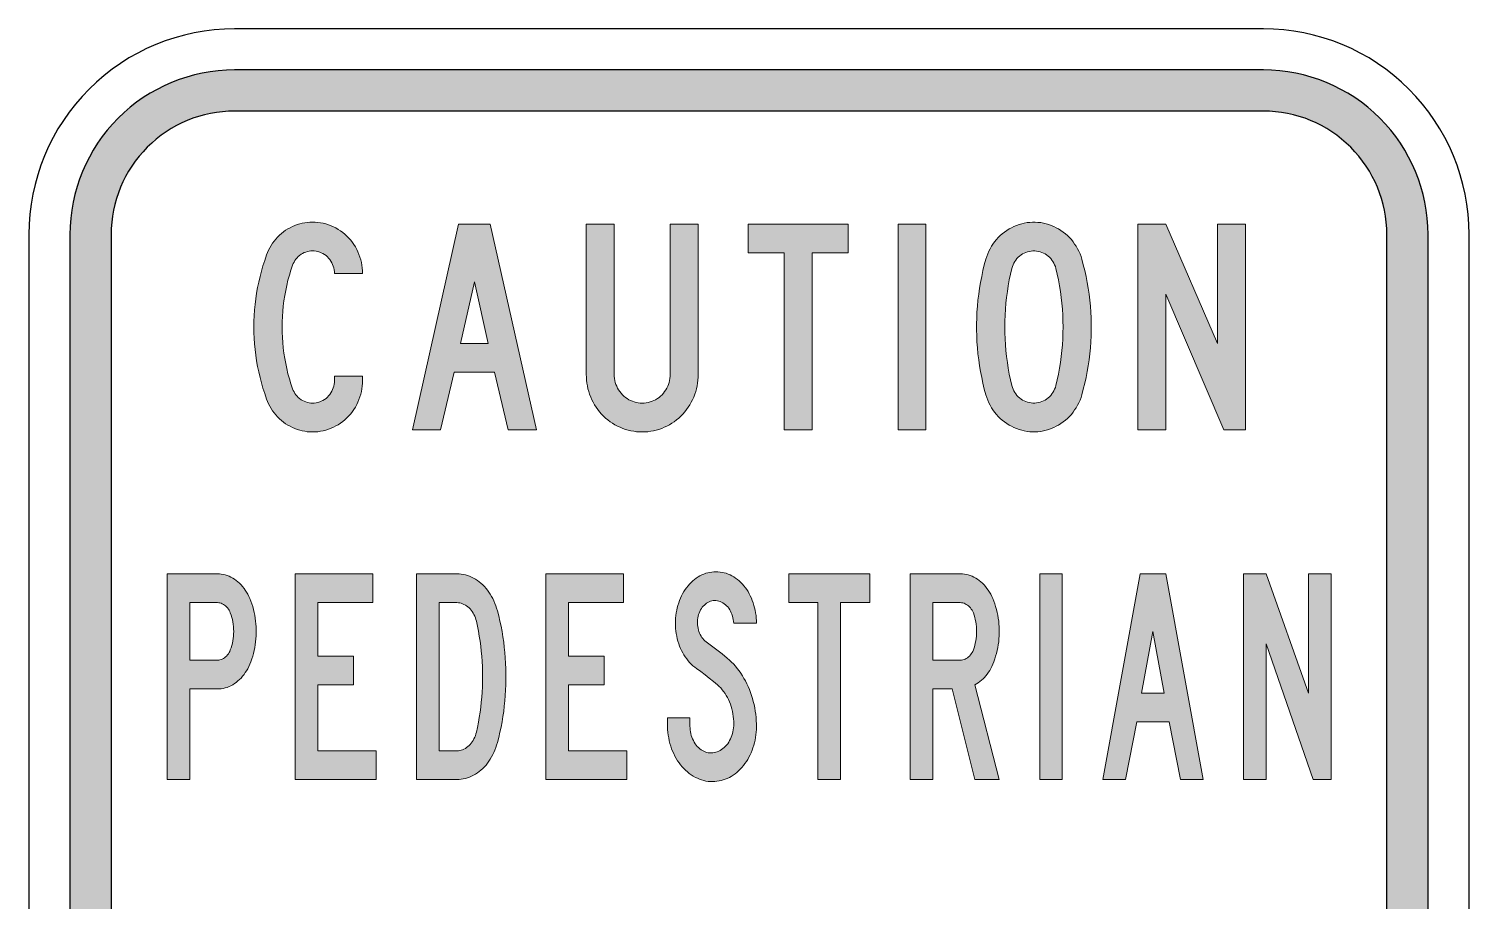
# Model space of a CAD drawing. Extents: x 221.6 to 291.6, y 158.5 to 243.3.
# Drawn here: x 221.6 to 291.6, y 200.9 to 243.3 of the extents above; entities that cross this region are included whole.
import ezdxf

# ---------------------------------------------------------------- set-up
doc = ezdxf.new("R2010")
doc.units = 0
doc.header["$LTSCALE"] = 12
doc.header["$MEASUREMENT"] = 0
doc.layers.get('0').update_dxf_attribs({"linetype": 'CONTINUOUS'})
doc.layers.add('L25', color=1, linetype='CONTINUOUS')
doc.layers.add('L35', color=3, linetype='CONTINUOUS')

msp = doc.modelspace()

# ---------------------------------------------------------------- hatches: boundary and pattern name
at = {"layer": 'L25'}
h = msp.add_hatch(color=256, dxfattribs=at)
edge = h.paths.add_edge_path(flags=16)
edge.add_line((231.605, 167.331), (281.605, 167.331))
edge.add_arc((281.605, 173.331), 6, 270, 360)
edge.add_line((287.605, 173.331), (287.605, 233.331))
edge.add_arc((281.605, 233.331), 6, 0, 90)
edge.add_line((281.605, 239.331), (231.605, 239.331))
edge.add_arc((231.605, 233.331), 6, 90, 180)
edge.add_line((225.605, 233.331), (225.605, 173.331))
edge.add_arc((231.605, 173.331), 6, 180, 270)
edge = h.paths.add_edge_path()
edge.add_line((231.605, 165.331), (281.605, 165.331))
edge.add_arc((281.605, 173.331), 8, 270, 360)
edge.add_line((289.605, 173.331), (289.605, 233.331))
edge.add_arc((281.605, 233.331), 8, 0, 90)
edge.add_line((281.605, 241.331), (231.605, 241.331))
edge.add_arc((231.605, 233.331), 8, 90, 180)
edge.add_line((223.605, 233.331), (223.605, 173.331))
edge.add_arc((231.605, 173.331), 8, 180, 270)
h = msp.add_hatch(color=256, dxfattribs=at)
h.paths.add_polyline_path([(246.74, 206.837), (246.74, 216.834), (250.513, 216.834), (250.513, 215.438), (247.838, 215.438), (247.838, 212.838), (249.57, 212.838), (249.57, 211.436), (247.838, 211.436), (247.838, 208.238), (250.673, 208.238), (250.673, 206.837)])
h.paths.add_polyline_path([(241.55, 208.238), (242.413, 208.238), (242.482, 208.238), (242.551, 208.249), (242.621, 208.265), (242.69, 208.286), (242.754, 208.318), (242.823, 208.35), (242.882, 208.393), (242.946, 208.436), (242.999, 208.489), (243.058, 208.542), (243.106, 208.606), (243.154, 208.67), (243.202, 208.739), (243.239, 208.814), (243.276, 208.889), (243.308, 208.969), (243.335, 209.054), (243.356, 209.134), (243.409, 209.374), (243.457, 209.619), (243.5, 209.859), (243.537, 210.104), (243.569, 210.349), (243.596, 210.594), (243.617, 210.844), (243.633, 211.09), (243.649, 211.34), (243.655, 211.585), (243.66, 211.836), (243.655, 212.086), (243.649, 212.331), (243.633, 212.582), (243.617, 212.827), (243.596, 213.077), (243.569, 213.323), (243.537, 213.568), (243.5, 213.813), (243.457, 214.053), (243.409, 214.298), (243.356, 214.538), (243.335, 214.623), (243.308, 214.703), (243.276, 214.783), (243.239, 214.857), (243.202, 214.932), (243.154, 215.001), (243.106, 215.065), (243.058, 215.129), (242.999, 215.182), (242.946, 215.236), (242.882, 215.284), (242.823, 215.321), (242.754, 215.353), (242.69, 215.385), (242.621, 215.406), (242.551, 215.422), (242.482, 215.433), (242.413, 215.438), (241.55, 215.438)], flags=16)
h.paths.add_polyline_path([(240.446, 206.837), (242.413, 206.837), (242.514, 206.842), (242.621, 206.848), (242.722, 206.864), (242.823, 206.89), (242.924, 206.917), (243.026, 206.954), (243.122, 206.997), (243.218, 207.045), (243.314, 207.098), (243.404, 207.157), (243.495, 207.226), (243.58, 207.295), (243.665, 207.37), (243.745, 207.455), (243.825, 207.54), (243.9, 207.631), (243.969, 207.732), (244.033, 207.828), (244.097, 207.935), (244.156, 208.047), (244.209, 208.159), (244.257, 208.27), (244.305, 208.393), (244.342, 208.51), (244.379, 208.638), (244.443, 208.883), (244.502, 209.134), (244.555, 209.384), (244.603, 209.64), (244.646, 209.896), (244.683, 210.152), (244.715, 210.407), (244.742, 210.669), (244.763, 210.924), (244.779, 211.186), (244.79, 211.447), (244.795, 211.708), (244.795, 211.969), (244.79, 212.225), (244.779, 212.486), (244.763, 212.747), (244.742, 213.008), (244.715, 213.264), (244.683, 213.52), (244.646, 213.781), (244.603, 214.031), (244.555, 214.287), (244.502, 214.538), (244.443, 214.788), (244.379, 215.038), (244.342, 215.161), (244.305, 215.284), (244.257, 215.401), (244.209, 215.518), (244.156, 215.63), (244.097, 215.737), (244.033, 215.843), (243.969, 215.944), (243.9, 216.04), (243.825, 216.131), (243.745, 216.216), (243.665, 216.302), (243.58, 216.376), (243.495, 216.451), (243.404, 216.515), (243.314, 216.573), (243.218, 216.627), (243.122, 216.675), (243.026, 216.717), (242.924, 216.754), (242.823, 216.781), (242.722, 216.808), (242.621, 216.824), (242.514, 216.834), (242.413, 216.834), (240.446, 216.834)])
h.paths.add_polyline_path([(234.547, 206.837), (234.547, 216.834), (238.32, 216.834), (238.32, 215.438), (235.65, 215.438), (235.65, 212.838), (237.377, 212.838), (237.377, 211.436), (235.65, 211.436), (235.65, 208.238), (238.48, 208.238), (238.48, 206.837)])
h.paths.add_polyline_path([(275.496, 223.837), (275.496, 233.834), (276.861, 233.834), (279.381, 228.036), (279.381, 233.834), (280.74, 233.834), (280.74, 223.837), (279.674, 223.837), (276.861, 230.434), (276.861, 223.837)])
h.paths.add_polyline_path([(271.516, 225.985), (271.585, 226.267), (271.643, 226.544), (271.697, 226.832), (271.739, 227.114), (271.777, 227.397), (271.809, 227.685), (271.835, 227.972), (271.851, 228.26), (271.862, 228.548), (271.867, 228.836), (271.862, 229.123), (271.851, 229.411), (271.835, 229.699), (271.809, 229.987), (271.777, 230.269), (271.739, 230.557), (271.697, 230.839), (271.643, 231.122), (271.585, 231.404), (271.516, 231.687), (271.494, 231.772), (271.457, 231.857), (271.42, 231.937), (271.377, 232.017), (271.324, 232.092), (271.27, 232.161), (271.206, 232.225), (271.142, 232.284), (271.068, 232.337), (270.993, 232.385), (270.919, 232.428), (270.839, 232.46), (270.753, 232.492), (270.668, 232.513), (270.583, 232.524), (270.492, 232.534), (270.407, 232.534), (270.316, 232.524), (270.231, 232.513), (270.146, 232.492), (270.061, 232.46), (269.981, 232.428), (269.901, 232.385), (269.826, 232.337), (269.757, 232.284), (269.693, 232.225), (269.629, 232.161), (269.576, 232.092), (269.522, 232.017), (269.48, 231.937), (269.437, 231.857), (269.405, 231.772), (269.379, 231.687), (269.315, 231.404), (269.256, 231.122), (269.203, 230.839), (269.16, 230.557), (269.117, 230.269), (269.091, 229.987), (269.064, 229.699), (269.048, 229.411), (269.037, 229.123), (269.032, 228.836), (269.037, 228.548), (269.048, 228.26), (269.064, 227.972), (269.091, 227.685), (269.117, 227.397), (269.16, 227.114), (269.203, 226.832), (269.256, 226.544), (269.315, 226.267), (269.379, 225.985), (269.405, 225.899), (269.437, 225.814), (269.48, 225.734), (269.522, 225.654), (269.576, 225.58), (269.629, 225.51), (269.693, 225.446), (269.757, 225.388), (269.826, 225.334), (269.901, 225.286), (269.981, 225.244), (270.061, 225.207), (270.146, 225.18), (270.231, 225.159), (270.316, 225.143), (270.407, 225.137), (270.492, 225.137), (270.583, 225.143), (270.668, 225.159), (270.753, 225.18), (270.839, 225.207), (270.919, 225.244), (270.993, 225.286), (271.068, 225.334), (271.142, 225.388), (271.206, 225.446), (271.27, 225.51), (271.324, 225.58), (271.377, 225.654), (271.42, 225.734), (271.457, 225.814), (271.494, 225.899)], flags=16)
h.paths.add_polyline_path([(280.644, 206.837), (280.644, 216.834), (281.742, 216.834), (283.789, 211.036), (283.789, 216.834), (284.892, 216.834), (284.892, 206.837), (284.023, 206.837), (281.742, 213.434), (281.742, 206.837)])
h.paths.add_polyline_path([(276.786, 211.036), (275.688, 211.036), (276.237, 214.037)], flags=16)
h.paths.add_polyline_path([(273.796, 206.837), (275.608, 216.834), (276.866, 216.834), (278.678, 206.837), (277.575, 206.837), (277.026, 209.635), (275.448, 209.635), (274.9, 206.837)])
h.paths.add_polyline_path([(270.732, 206.837), (270.732, 216.834), (271.83, 216.834), (271.83, 206.837)])
h.paths.add_polyline_path([(259.957, 206.837), (259.957, 215.438), (258.539, 215.438), (258.539, 216.834), (262.472, 216.834), (262.472, 215.438), (261.054, 215.438), (261.054, 206.837)])
h.paths.add_polyline_path([(272.779, 225.537), (272.853, 225.814), (272.922, 226.097), (272.986, 226.379), (273.04, 226.667), (273.088, 226.955), (273.13, 227.242), (273.162, 227.53), (273.194, 227.818), (273.21, 228.111), (273.226, 228.399), (273.232, 228.692), (273.232, 228.98), (273.226, 229.273), (273.21, 229.56), (273.194, 229.854), (273.162, 230.141), (273.13, 230.429), (273.088, 230.717), (273.04, 231.005), (272.986, 231.287), (272.922, 231.575), (272.853, 231.857), (272.779, 232.134), (272.741, 232.268), (272.693, 232.39), (272.635, 232.518), (272.576, 232.641), (272.507, 232.758), (272.432, 232.87), (272.358, 232.982), (272.272, 233.083), (272.182, 233.184), (272.086, 233.28), (271.984, 233.371), (271.878, 233.451), (271.766, 233.531), (271.654, 233.6), (271.537, 233.664), (271.42, 233.723), (271.292, 233.776), (271.169, 233.818), (271.041, 233.856), (270.913, 233.882), (270.78, 233.909), (270.647, 233.92), (270.514, 233.93), (270.38, 233.93), (270.252, 233.92), (270.119, 233.909), (269.986, 233.882), (269.858, 233.856), (269.73, 233.818), (269.602, 233.776), (269.48, 233.723), (269.363, 233.664), (269.245, 233.6), (269.128, 233.531), (269.021, 233.451), (268.915, 233.371), (268.814, 233.28), (268.718, 233.184), (268.627, 233.083), (268.542, 232.982), (268.462, 232.87), (268.393, 232.758), (268.323, 232.641), (268.259, 232.518), (268.206, 232.39), (268.158, 232.268), (268.121, 232.134), (268.041, 231.857), (267.977, 231.575), (267.913, 231.287), (267.86, 231.005), (267.812, 230.717), (267.769, 230.429), (267.732, 230.141), (267.705, 229.854), (267.684, 229.56), (267.673, 229.273), (267.668, 228.98), (267.668, 228.692), (267.673, 228.399), (267.684, 228.111), (267.705, 227.818), (267.732, 227.53), (267.769, 227.242), (267.812, 226.955), (267.86, 226.667), (267.913, 226.379), (267.977, 226.097), (268.041, 225.814), (268.121, 225.537), (268.158, 225.404), (268.206, 225.276), (268.259, 225.153), (268.323, 225.031), (268.393, 224.913), (268.462, 224.802), (268.542, 224.69), (268.627, 224.583), (268.718, 224.487), (268.814, 224.391), (268.915, 224.301), (269.021, 224.221), (269.128, 224.141), (269.245, 224.071), (269.363, 224.007), (269.48, 223.949), (269.602, 223.896), (269.73, 223.853), (269.858, 223.816), (269.986, 223.784), (270.119, 223.762), (270.252, 223.746), (270.38, 223.741), (270.514, 223.741), (270.647, 223.746), (270.78, 223.762), (270.913, 223.784), (271.041, 223.816), (271.169, 223.853), (271.292, 223.896), (271.42, 223.949), (271.537, 224.007), (271.654, 224.071), (271.766, 224.141), (271.878, 224.221), (271.984, 224.301), (272.086, 224.391), (272.182, 224.487), (272.272, 224.583), (272.358, 224.69), (272.432, 224.802), (272.507, 224.913), (272.576, 225.031), (272.635, 225.153), (272.693, 225.276), (272.741, 225.404)])
h.paths.add_polyline_path([(263.847, 223.837), (263.847, 233.834), (265.206, 233.834), (265.206, 223.837)])
h.paths.add_polyline_path([(258.31, 223.837), (258.31, 232.433), (256.562, 232.433), (256.562, 233.834), (261.417, 233.834), (261.417, 232.433), (259.669, 232.433), (259.669, 223.837)])
h.paths.add_polyline_path([(243.937, 228.036), (242.578, 228.036), (243.26, 231.037)], flags=16)
h.paths.add_polyline_path([(240.249, 223.837), (242.482, 233.834), (244.033, 233.834), (246.271, 223.837), (244.907, 223.837), (244.23, 226.635), (242.285, 226.635), (241.608, 223.837)])
h.paths.add_polyline_path([(252.64, 209.837), (252.64, 209.539), (252.64, 209.4), (252.65, 209.262), (252.661, 209.123), (252.677, 208.99), (252.704, 208.857), (252.73, 208.723), (252.762, 208.59), (252.805, 208.462), (252.847, 208.334), (252.895, 208.212), (252.949, 208.095), (253.007, 207.977), (253.066, 207.865), (253.135, 207.754), (253.204, 207.652), (253.279, 207.551), (253.359, 207.455), (253.439, 207.37), (253.524, 207.285), (253.615, 207.205), (253.705, 207.13), (253.801, 207.061), (253.897, 207.002), (253.999, 206.943), (254.1, 206.896), (254.201, 206.853), (254.302, 206.816), (254.409, 206.789), (254.515, 206.762), (254.627, 206.746), (254.734, 206.741), (254.841, 206.736), (254.947, 206.741), (255.048, 206.752), (255.15, 206.768), (255.251, 206.789), (255.352, 206.816), (255.453, 206.853), (255.549, 206.89), (255.651, 206.938), (255.741, 206.991), (255.837, 207.05), (255.928, 207.114), (256.013, 207.183), (256.098, 207.258), (256.178, 207.338), (256.258, 207.423), (256.333, 207.514), (256.407, 207.61), (256.477, 207.711), (256.541, 207.812), (256.599, 207.919), (256.658, 208.031), (256.706, 208.143), (256.754, 208.26), (256.796, 208.382), (256.834, 208.505), (256.871, 208.627), (256.898, 208.755), (256.919, 208.883), (256.94, 209.011), (256.956, 209.144), (256.962, 209.272), (256.967, 209.406), (256.967, 209.539), (256.956, 209.693), (256.946, 209.853), (256.93, 210.013), (256.908, 210.168), (256.882, 210.322), (256.85, 210.477), (256.812, 210.631), (256.775, 210.78), (256.727, 210.93), (256.679, 211.074), (256.626, 211.217), (256.562, 211.356), (256.503, 211.495), (256.434, 211.628), (256.359, 211.756), (256.285, 211.884), (256.205, 212.006), (256.12, 212.123), (256.034, 212.235), (255.944, 212.347), (255.848, 212.454), (255.752, 212.55), (255.651, 212.646), (255.549, 212.736), (255.299, 212.944), (255.043, 213.147), (254.787, 213.344), (254.526, 213.536), (254.467, 213.578), (254.414, 213.632), (254.366, 213.685), (254.318, 213.749), (254.276, 213.813), (254.238, 213.882), (254.206, 213.957), (254.174, 214.031), (254.148, 214.106), (254.132, 214.191), (254.116, 214.271), (254.105, 214.356), (254.1, 214.442), (254.105, 214.527), (254.11, 214.607), (254.121, 214.692), (254.137, 214.772), (254.158, 214.857), (254.185, 214.932), (254.217, 215.007), (254.254, 215.081), (254.292, 215.145), (254.334, 215.209), (254.382, 215.268), (254.436, 215.321), (254.489, 215.369), (254.547, 215.412), (254.606, 215.449), (254.67, 215.481), (254.734, 215.502), (254.798, 215.523), (254.867, 215.534), (254.931, 215.539), (255, 215.534), (255.07, 215.529), (255.139, 215.513), (255.208, 215.491), (255.272, 215.459), (255.336, 215.422), (255.4, 215.385), (255.459, 215.337), (255.517, 215.284), (255.571, 215.225), (255.619, 215.161), (255.667, 215.092), (255.704, 215.023), (255.741, 214.948), (255.778, 214.868), (255.805, 214.783), (255.826, 214.697), (255.842, 214.612), (255.858, 214.527), (255.864, 214.436), (256.967, 214.436), (256.962, 214.564), (256.956, 214.687), (256.946, 214.815), (256.924, 214.943), (256.903, 215.065), (256.876, 215.188), (256.844, 215.305), (256.807, 215.422), (256.764, 215.539), (256.722, 215.651), (256.668, 215.763), (256.615, 215.87), (256.557, 215.971), (256.493, 216.067), (256.429, 216.163), (256.354, 216.254), (256.285, 216.339), (256.205, 216.419), (256.125, 216.493), (256.04, 216.563), (255.954, 216.627), (255.864, 216.685), (255.773, 216.738), (255.683, 216.781), (255.587, 216.824), (255.491, 216.861), (255.395, 216.888), (255.299, 216.909), (255.198, 216.925), (255.096, 216.936), (255, 216.936), (254.899, 216.936), (254.798, 216.925), (254.702, 216.909), (254.601, 216.888), (254.505, 216.861), (254.409, 216.824), (254.313, 216.781), (254.222, 216.738), (254.132, 216.685), (254.041, 216.627), (253.956, 216.563), (253.871, 216.493), (253.791, 216.419), (253.716, 216.339), (253.641, 216.254), (253.572, 216.163), (253.503, 216.067), (253.439, 215.971), (253.38, 215.87), (253.327, 215.763), (253.274, 215.651), (253.231, 215.539), (253.188, 215.422), (253.151, 215.305), (253.119, 215.188), (253.093, 215.065), (253.071, 214.943), (253.055, 214.815), (253.039, 214.687), (253.034, 214.564), (253.034, 214.436), (253.034, 214.308), (253.039, 214.18), (253.055, 214.053), (253.071, 213.93), (253.093, 213.802), (253.119, 213.68), (253.151, 213.562), (253.188, 213.44), (253.231, 213.328), (253.279, 213.211), (253.332, 213.104), (253.386, 212.997), (253.444, 212.891), (253.508, 212.795), (253.578, 212.699), (253.647, 212.608), (253.721, 212.523), (253.801, 212.443), (253.881, 212.369), (253.967, 212.299), (254.057, 212.235), (254.265, 212.086), (254.473, 211.932), (254.675, 211.772), (254.878, 211.607), (255.075, 211.436), (255.155, 211.361), (255.235, 211.287), (255.304, 211.201), (255.373, 211.116), (255.443, 211.026), (255.501, 210.924), (255.56, 210.823), (255.613, 210.722), (255.661, 210.61), (255.704, 210.503), (255.741, 210.386), (255.773, 210.269), (255.8, 210.152), (255.826, 210.029), (255.842, 209.907), (255.853, 209.784), (255.864, 209.661), (255.864, 209.539), (255.864, 209.443), (255.853, 209.347), (255.842, 209.251), (255.821, 209.16), (255.8, 209.07), (255.773, 208.979), (255.741, 208.894), (255.704, 208.809), (255.661, 208.729), (255.619, 208.654), (255.571, 208.58), (255.517, 208.51), (255.459, 208.452), (255.4, 208.393), (255.336, 208.34), (255.272, 208.292), (255.203, 208.249), (255.134, 208.217), (255.064, 208.185), (254.99, 208.164), (254.915, 208.148), (254.841, 208.137), (254.766, 208.132), (254.697, 208.132), (254.622, 208.143), (254.547, 208.159), (254.478, 208.18), (254.409, 208.212), (254.34, 208.244), (254.276, 208.286), (254.212, 208.334), (254.148, 208.388), (254.094, 208.446), (254.041, 208.51), (253.988, 208.58), (253.94, 208.649), (253.903, 208.729), (253.865, 208.809), (253.828, 208.894), (253.801, 208.979), (253.78, 209.07), (253.764, 209.16), (253.748, 209.251), (253.743, 209.342), (253.737, 209.438), (253.737, 209.837)])
h.paths.add_polyline_path([(230.769, 212.635), (229.431, 212.635), (229.431, 215.438), (230.769, 215.438), (230.833, 215.433), (230.891, 215.422), (230.95, 215.406), (231.008, 215.385), (231.062, 215.353), (231.115, 215.321), (231.168, 215.278), (231.216, 215.23), (231.259, 215.182), (231.302, 215.124), (231.339, 215.065), (231.371, 215.001), (231.397, 214.937), (231.435, 214.831), (231.472, 214.719), (231.499, 214.612), (231.52, 214.5), (231.536, 214.383), (231.552, 214.266), (231.557, 214.154), (231.563, 214.037), (231.557, 213.919), (231.552, 213.802), (231.536, 213.69), (231.52, 213.573), (231.499, 213.461), (231.472, 213.349), (231.435, 213.243), (231.397, 213.136), (231.371, 213.067), (231.339, 213.008), (231.302, 212.944), (231.259, 212.891), (231.216, 212.838), (231.168, 212.795), (231.115, 212.752), (231.062, 212.72), (231.008, 212.688), (230.95, 212.667), (230.891, 212.651), (230.833, 212.64)], flags=16)
h.paths.add_polyline_path([(230.769, 211.239), (229.431, 211.239), (229.431, 206.837), (228.333, 206.837), (228.333, 216.834), (230.769, 216.834), (230.865, 216.834), (230.961, 216.824), (231.056, 216.808), (231.152, 216.781), (231.248, 216.754), (231.339, 216.717), (231.429, 216.675), (231.515, 216.627), (231.605, 216.573), (231.685, 216.509), (231.771, 216.445), (231.845, 216.376), (231.92, 216.296), (231.994, 216.216), (232.064, 216.131), (232.128, 216.04), (232.186, 215.944), (232.245, 215.843), (232.298, 215.742), (232.346, 215.635), (232.394, 215.507), (232.442, 215.374), (232.485, 215.241), (232.522, 215.102), (232.559, 214.964), (232.586, 214.825), (232.613, 214.687), (232.629, 214.543), (232.645, 214.399), (232.655, 214.255), (232.661, 214.111), (232.661, 213.962), (232.655, 213.818), (232.645, 213.674), (232.629, 213.53), (232.613, 213.386), (232.586, 213.248), (232.559, 213.104), (232.522, 212.965), (232.485, 212.832), (232.442, 212.699), (232.394, 212.566), (232.346, 212.438), (232.298, 212.331), (232.245, 212.225), (232.186, 212.129), (232.128, 212.033), (232.064, 211.942), (231.994, 211.857), (231.92, 211.772), (231.845, 211.697), (231.771, 211.628), (231.685, 211.559), (231.605, 211.5), (231.515, 211.447), (231.429, 211.399), (231.339, 211.356), (231.248, 211.319), (231.152, 211.292), (231.056, 211.265), (230.961, 211.249), (230.865, 211.239)])
h.paths.add_polyline_path([(267.583, 211.436), (267.668, 211.484), (267.748, 211.537), (267.828, 211.596), (267.908, 211.66), (267.982, 211.729), (268.052, 211.804), (268.121, 211.878), (268.185, 211.964), (268.243, 212.049), (268.302, 212.139), (268.355, 212.235), (268.403, 212.337), (268.451, 212.438), (268.499, 212.566), (268.547, 212.699), (268.59, 212.832), (268.632, 212.965), (268.664, 213.104), (268.691, 213.248), (268.718, 213.386), (268.739, 213.53), (268.75, 213.674), (268.76, 213.818), (268.766, 213.962), (268.766, 214.111), (268.76, 214.255), (268.75, 214.399), (268.739, 214.543), (268.718, 214.687), (268.691, 214.825), (268.664, 214.964), (268.632, 215.102), (268.59, 215.241), (268.547, 215.374), (268.499, 215.507), (268.451, 215.635), (268.403, 215.742), (268.35, 215.843), (268.291, 215.944), (268.233, 216.04), (268.169, 216.131), (268.1, 216.216), (268.03, 216.296), (267.95, 216.376), (267.876, 216.445), (267.79, 216.509), (267.71, 216.573), (267.625, 216.627), (267.535, 216.675), (267.444, 216.717), (267.353, 216.754), (267.257, 216.781), (267.162, 216.808), (267.071, 216.824), (266.975, 216.834), (266.874, 216.834), (264.438, 216.834), (264.438, 206.837), (265.542, 206.837), (265.542, 211.239), (266.485, 211.239), (267.583, 206.837), (268.766, 206.837)])
h.paths.add_polyline_path([(266.874, 212.635), (265.542, 212.635), (265.542, 215.438), (266.874, 215.438), (266.938, 215.433), (266.996, 215.422), (267.055, 215.406), (267.114, 215.385), (267.167, 215.353), (267.22, 215.321), (267.273, 215.278), (267.321, 215.23), (267.364, 215.182), (267.407, 215.124), (267.444, 215.065), (267.476, 215.001), (267.508, 214.937), (267.545, 214.831), (267.577, 214.719), (267.604, 214.612), (267.625, 214.5), (267.647, 214.383), (267.657, 214.266), (267.663, 214.154), (267.668, 214.037), (267.663, 213.919), (267.657, 213.802), (267.647, 213.69), (267.625, 213.573), (267.604, 213.461), (267.577, 213.349), (267.545, 213.243), (267.508, 213.136), (267.476, 213.067), (267.444, 213.008), (267.407, 212.944), (267.364, 212.891), (267.321, 212.838), (267.273, 212.795), (267.22, 212.752), (267.167, 212.72), (267.114, 212.688), (267.055, 212.667), (266.996, 212.651), (266.938, 212.64)], flags=16)
h.paths.add_polyline_path([(233.161, 225.334), (233.204, 225.217), (233.257, 225.095), (233.316, 224.983), (233.38, 224.871), (233.455, 224.764), (233.529, 224.658), (233.609, 224.562), (233.694, 224.466), (233.785, 224.375), (233.881, 224.29), (233.982, 224.21), (234.083, 224.135), (234.19, 224.066), (234.302, 224.007), (234.414, 223.949), (234.531, 223.901), (234.648, 223.858), (234.771, 223.821), (234.893, 223.789), (235.016, 223.768), (235.139, 223.746), (235.266, 223.741), (235.394, 223.736), (235.522, 223.741), (235.656, 223.746), (235.783, 223.768), (235.917, 223.794), (236.045, 223.826), (236.167, 223.864), (236.295, 223.912), (236.412, 223.965), (236.529, 224.023), (236.647, 224.087), (236.759, 224.162), (236.865, 224.242), (236.966, 224.327), (237.068, 224.418), (237.158, 224.514), (237.249, 224.615), (237.329, 224.722), (237.403, 224.828), (237.478, 224.945), (237.542, 225.063), (237.601, 225.185), (237.649, 225.308), (237.697, 225.436), (237.734, 225.564), (237.766, 225.697), (237.793, 225.83), (237.808, 225.963), (237.819, 226.102), (237.819, 226.235), (237.819, 226.438), (236.46, 226.438), (236.46, 226.235), (236.455, 226.144), (236.444, 226.054), (236.428, 225.963), (236.402, 225.878), (236.37, 225.793), (236.332, 225.713), (236.29, 225.633), (236.236, 225.558), (236.178, 225.489), (236.119, 225.425), (236.05, 225.366), (235.981, 225.313), (235.901, 225.265), (235.821, 225.228), (235.741, 225.196), (235.656, 225.169), (235.57, 225.148), (235.48, 225.137), (235.394, 225.137), (235.309, 225.137), (235.224, 225.148), (235.144, 225.169), (235.064, 225.191), (234.984, 225.223), (234.909, 225.26), (234.835, 225.302), (234.766, 225.356), (234.702, 225.409), (234.643, 225.468), (234.584, 225.537), (234.536, 225.606), (234.494, 225.681), (234.451, 225.755), (234.419, 225.835), (234.339, 226.075), (234.27, 226.32), (234.201, 226.565), (234.142, 226.816), (234.089, 227.061), (234.046, 227.312), (234.003, 227.567), (233.971, 227.818), (233.95, 228.074), (233.929, 228.324), (233.918, 228.58), (233.918, 228.836), (233.918, 229.092), (233.929, 229.347), (233.95, 229.598), (233.971, 229.854), (234.003, 230.104), (234.046, 230.36), (234.089, 230.61), (234.142, 230.855), (234.201, 231.106), (234.27, 231.351), (234.339, 231.596), (234.419, 231.836), (234.451, 231.916), (234.494, 231.991), (234.536, 232.065), (234.584, 232.134), (234.643, 232.204), (234.702, 232.262), (234.766, 232.316), (234.835, 232.369), (234.909, 232.412), (234.984, 232.449), (235.064, 232.481), (235.144, 232.502), (235.224, 232.524), (235.309, 232.534), (235.394, 232.534), (235.48, 232.534), (235.57, 232.524), (235.656, 232.502), (235.741, 232.476), (235.821, 232.444), (235.901, 232.406), (235.981, 232.358), (236.05, 232.305), (236.119, 232.246), (236.178, 232.182), (236.236, 232.113), (236.29, 232.039), (236.332, 231.959), (236.37, 231.879), (236.402, 231.793), (236.428, 231.708), (236.444, 231.618), (236.455, 231.527), (236.46, 231.436), (237.819, 231.436), (237.819, 231.57), (237.808, 231.708), (237.793, 231.841), (237.766, 231.975), (237.734, 232.108), (237.697, 232.236), (237.649, 232.364), (237.601, 232.486), (237.542, 232.609), (237.478, 232.726), (237.403, 232.843), (237.329, 232.95), (237.249, 233.056), (237.158, 233.158), (237.068, 233.254), (236.966, 233.344), (236.865, 233.429), (236.759, 233.509), (236.647, 233.579), (236.529, 233.648), (236.412, 233.707), (236.295, 233.76), (236.167, 233.808), (236.045, 233.845), (235.917, 233.877), (235.783, 233.904), (235.656, 233.92), (235.522, 233.93), (235.394, 233.936), (235.266, 233.93), (235.139, 233.92), (235.016, 233.904), (234.893, 233.882), (234.771, 233.85), (234.648, 233.813), (234.531, 233.771), (234.414, 233.723), (234.302, 233.664), (234.19, 233.6), (234.083, 233.536), (233.982, 233.461), (233.881, 233.382), (233.785, 233.296), (233.694, 233.206), (233.609, 233.11), (233.529, 233.008), (233.455, 232.907), (233.38, 232.801), (233.316, 232.689), (233.257, 232.571), (233.204, 232.454), (233.161, 232.337), (233.071, 232.076), (232.986, 231.815), (232.911, 231.554), (232.842, 231.287), (232.778, 231.021), (232.724, 230.749), (232.676, 230.477), (232.634, 230.205), (232.602, 229.934), (232.575, 229.662), (232.559, 229.385), (232.549, 229.113), (232.543, 228.836), (232.549, 228.559), (232.559, 228.287), (232.575, 228.01), (232.602, 227.738), (232.634, 227.466), (232.676, 227.194), (232.724, 226.923), (232.778, 226.651), (232.842, 226.384), (232.911, 226.118), (232.986, 225.857), (233.071, 225.596)])
h.paths.add_polyline_path([(250.055, 226.534), (250.055, 233.834), (248.696, 233.834), (248.696, 226.534), (248.701, 226.395), (248.707, 226.251), (248.728, 226.113), (248.749, 225.969), (248.781, 225.83), (248.819, 225.697), (248.861, 225.564), (248.914, 225.43), (248.968, 225.297), (249.032, 225.175), (249.101, 225.052), (249.181, 224.935), (249.261, 224.818), (249.346, 224.706), (249.442, 224.604), (249.538, 224.503), (249.639, 224.407), (249.746, 224.317), (249.858, 224.231), (249.975, 224.157), (250.092, 224.082), (250.215, 224.018), (250.343, 223.96), (250.471, 223.906), (250.599, 223.858), (250.732, 223.821), (250.865, 223.789), (251.004, 223.768), (251.142, 223.746), (251.275, 223.741), (251.414, 223.736), (251.552, 223.741), (251.691, 223.746), (251.83, 223.768), (251.963, 223.789), (252.096, 223.821), (252.229, 223.858), (252.362, 223.906), (252.49, 223.96), (252.618, 224.018), (252.736, 224.082), (252.858, 224.157), (252.97, 224.231), (253.082, 224.317), (253.188, 224.407), (253.295, 224.503), (253.391, 224.604), (253.482, 224.706), (253.572, 224.818), (253.652, 224.935), (253.727, 225.052), (253.796, 225.175), (253.86, 225.297), (253.919, 225.43), (253.967, 225.564), (254.015, 225.697), (254.052, 225.83), (254.084, 225.969), (254.105, 226.113), (254.121, 226.251), (254.132, 226.395), (254.137, 226.534), (254.137, 233.834), (252.773, 233.834), (252.773, 226.534), (252.773, 226.438), (252.762, 226.336), (252.746, 226.235), (252.72, 226.139), (252.693, 226.043), (252.656, 225.953), (252.613, 225.862), (252.56, 225.777), (252.506, 225.697), (252.448, 225.617), (252.378, 225.542), (252.309, 225.473), (252.235, 225.414), (252.155, 225.356), (252.069, 225.302), (251.984, 225.26), (251.893, 225.223), (251.798, 225.191), (251.707, 225.164), (251.611, 225.148), (251.515, 225.137), (251.414, 225.137), (251.318, 225.137), (251.222, 225.148), (251.126, 225.164), (251.03, 225.191), (250.94, 225.223), (250.849, 225.26), (250.764, 225.302), (250.678, 225.356), (250.599, 225.414), (250.524, 225.473), (250.455, 225.542), (250.385, 225.617), (250.327, 225.697), (250.268, 225.777), (250.22, 225.862), (250.178, 225.953), (250.14, 226.043), (250.108, 226.139), (250.087, 226.235), (250.071, 226.336), (250.06, 226.438)])

# ---------------------------------------------------------------- linework, layer by layer
at = {"color": 1, "lineweight": 0}
for points in [[(235.394, 233.936), (235.266, 233.93), (235.139, 233.92), (235.016, 233.904), (234.893, 233.882), (234.771, 233.85), (234.648, 233.813), (234.531, 233.771), (234.414, 233.723), (234.302, 233.664), (234.19, 233.6), (234.083, 233.536), (233.982, 233.461), (233.881, 233.382), (233.785, 233.296), (233.694, 233.206), (233.609, 233.11), (233.529, 233.008), (233.455, 232.907), (233.38, 232.801), (233.316, 232.689), (233.257, 232.571), (233.204, 232.454), (233.161, 232.337)], [(237.819, 231.436), (237.819, 231.57), (237.808, 231.708), (237.793, 231.841), (237.766, 231.975), (237.734, 232.108), (237.697, 232.236), (237.649, 232.364), (237.601, 232.486), (237.542, 232.609), (237.478, 232.726), (237.403, 232.843), (237.329, 232.95), (237.249, 233.056), (237.158, 233.158), (237.068, 233.254), (236.966, 233.344), (236.865, 233.429), (236.759, 233.509), (236.647, 233.579), (236.529, 233.648), (236.412, 233.707), (236.295, 233.76), (236.167, 233.808), (236.045, 233.845), (235.917, 233.877), (235.783, 233.904), (235.656, 233.92), (235.522, 233.93), (235.394, 233.936)], [(240.249, 223.837), (242.482, 233.834), (244.033, 233.834), (246.271, 223.837), (244.907, 223.837), (244.23, 226.635), (242.285, 226.635), (241.608, 223.837), (240.249, 223.837), (240.249, 223.837)], [(250.055, 226.534), (250.055, 233.834), (248.696, 233.834)], [(248.696, 233.834), (248.696, 226.534), (248.701, 226.395), (248.707, 226.251), (248.728, 226.113), (248.749, 225.969), (248.781, 225.83), (248.819, 225.697), (248.861, 225.564), (248.914, 225.43), (248.968, 225.297), (249.032, 225.175), (249.101, 225.052), (249.181, 224.935), (249.261, 224.818), (249.346, 224.706), (249.442, 224.604), (249.538, 224.503), (249.639, 224.407), (249.746, 224.317), (249.858, 224.231), (249.975, 224.157), (250.092, 224.082), (250.215, 224.018), (250.343, 223.96), (250.471, 223.906), (250.599, 223.858), (250.732, 223.821), (250.865, 223.789), (251.004, 223.768), (251.142, 223.746), (251.275, 223.741), (251.414, 223.736), (251.552, 223.741), (251.691, 223.746), (251.83, 223.768), (251.963, 223.789), (252.096, 223.821), (252.229, 223.858), (252.362, 223.906), (252.49, 223.96), (252.618, 224.018), (252.736, 224.082), (252.858, 224.157), (252.97, 224.231), (253.082, 224.317), (253.188, 224.407), (253.295, 224.503), (253.391, 224.604), (253.482, 224.706), (253.572, 224.818), (253.652, 224.935), (253.727, 225.052), (253.796, 225.175), (253.86, 225.297), (253.919, 225.43), (253.967, 225.564), (254.015, 225.697), (254.052, 225.83), (254.084, 225.969), (254.105, 226.113), (254.121, 226.251), (254.132, 226.395), (254.137, 226.534), (254.137, 233.834), (252.773, 233.834), (252.773, 226.534)], [(258.31, 223.837), (258.31, 232.433), (256.562, 232.433), (256.562, 233.834), (261.417, 233.834), (261.417, 232.433), (259.669, 232.433), (259.669, 223.837), (258.31, 223.837), (258.31, 223.837)], [(263.847, 223.837), (263.847, 233.834), (265.206, 233.834), (265.206, 223.837), (263.847, 223.837), (263.847, 223.837)], [(272.779, 225.537), (272.853, 225.814), (272.922, 226.097), (272.986, 226.379), (273.04, 226.667), (273.088, 226.955), (273.13, 227.242), (273.162, 227.53), (273.194, 227.818), (273.21, 228.111), (273.226, 228.399), (273.232, 228.692), (273.232, 228.98), (273.226, 229.273), (273.21, 229.56), (273.194, 229.854), (273.162, 230.141), (273.13, 230.429), (273.088, 230.717), (273.04, 231.005), (272.986, 231.287), (272.922, 231.575), (272.853, 231.857), (272.779, 232.134), (272.741, 232.268), (272.693, 232.39), (272.635, 232.518), (272.576, 232.641), (272.507, 232.758), (272.432, 232.87), (272.358, 232.982), (272.272, 233.083), (272.182, 233.184), (272.086, 233.28), (271.984, 233.371), (271.878, 233.451), (271.766, 233.531), (271.654, 233.6), (271.537, 233.664), (271.42, 233.723), (271.292, 233.776), (271.169, 233.818), (271.041, 233.856), (270.913, 233.882), (270.78, 233.909), (270.647, 233.92), (270.514, 233.93), (270.38, 233.93), (270.252, 233.92), (270.119, 233.909), (269.986, 233.882), (269.858, 233.856), (269.73, 233.818), (269.602, 233.776), (269.48, 233.723), (269.363, 233.664), (269.245, 233.6), (269.128, 233.531), (269.021, 233.451), (268.915, 233.371), (268.814, 233.28), (268.718, 233.184), (268.627, 233.083), (268.542, 232.982), (268.462, 232.87), (268.393, 232.758), (268.323, 232.641), (268.259, 232.518), (268.206, 232.39), (268.158, 232.268), (268.121, 232.134), (268.041, 231.857), (267.977, 231.575), (267.913, 231.287), (267.86, 231.005), (267.812, 230.717), (267.769, 230.429), (267.732, 230.141), (267.705, 229.854), (267.684, 229.56), (267.673, 229.273), (267.668, 228.98), (267.668, 228.692), (267.673, 228.399), (267.684, 228.111), (267.705, 227.818), (267.732, 227.53), (267.769, 227.242), (267.812, 226.955), (267.86, 226.667), (267.913, 226.379), (267.977, 226.097), (268.041, 225.814), (268.121, 225.537), (268.158, 225.404), (268.206, 225.276), (268.259, 225.153), (268.323, 225.031), (268.393, 224.913), (268.462, 224.802), (268.542, 224.69), (268.627, 224.583), (268.718, 224.487), (268.814, 224.391), (268.915, 224.301), (269.021, 224.221), (269.128, 224.141), (269.245, 224.071), (269.363, 224.007), (269.48, 223.949), (269.602, 223.896), (269.73, 223.853), (269.858, 223.816), (269.986, 223.784), (270.119, 223.762), (270.252, 223.746), (270.38, 223.741), (270.514, 223.741), (270.647, 223.746), (270.78, 223.762), (270.913, 223.784), (271.041, 223.816), (271.169, 223.853), (271.292, 223.896), (271.42, 223.949), (271.537, 224.007), (271.654, 224.071), (271.766, 224.141), (271.878, 224.221), (271.984, 224.301), (272.086, 224.391), (272.182, 224.487), (272.272, 224.583), (272.358, 224.69), (272.432, 224.802), (272.507, 224.913), (272.576, 225.031), (272.635, 225.153), (272.693, 225.276), (272.741, 225.404), (272.779, 225.537), (272.779, 225.537)], [(275.496, 223.837), (275.496, 233.834), (276.861, 233.834), (279.381, 228.036), (279.381, 233.834), (280.74, 233.834), (280.74, 223.837), (279.674, 223.837), (276.861, 230.434), (276.861, 223.837), (275.496, 223.837), (275.496, 223.837)], [(237.819, 231.436), (236.46, 231.436), (236.455, 231.527), (236.444, 231.618), (236.428, 231.708), (236.402, 231.793), (236.37, 231.879), (236.332, 231.959), (236.29, 232.039), (236.236, 232.113), (236.178, 232.182), (236.119, 232.246), (236.05, 232.305), (235.981, 232.358), (235.901, 232.406), (235.821, 232.444), (235.741, 232.476), (235.656, 232.502), (235.57, 232.524), (235.48, 232.534), (235.394, 232.534), (235.309, 232.534), (235.224, 232.524), (235.144, 232.502), (235.064, 232.481), (234.984, 232.449), (234.909, 232.412), (234.835, 232.369), (234.766, 232.316), (234.702, 232.262), (234.643, 232.204), (234.584, 232.134), (234.536, 232.065), (234.494, 231.991), (234.451, 231.916), (234.419, 231.836), (234.339, 231.596), (234.27, 231.351), (234.201, 231.106), (234.142, 230.855), (234.089, 230.61), (234.046, 230.36), (234.003, 230.104), (233.971, 229.854), (233.95, 229.598), (233.929, 229.347), (233.918, 229.092), (233.918, 228.836), (233.918, 228.58), (233.929, 228.324), (233.95, 228.074), (233.971, 227.818), (234.003, 227.567), (234.046, 227.312), (234.089, 227.061), (234.142, 226.816), (234.201, 226.565), (234.27, 226.32), (234.339, 226.075), (234.419, 225.835), (234.451, 225.755), (234.494, 225.681), (234.536, 225.606), (234.584, 225.537), (234.643, 225.468), (234.702, 225.409), (234.766, 225.356), (234.835, 225.302), (234.909, 225.26), (234.984, 225.223), (235.064, 225.191), (235.144, 225.169), (235.224, 225.148), (235.309, 225.137), (235.394, 225.137), (235.48, 225.137), (235.57, 225.148), (235.656, 225.169), (235.741, 225.196), (235.821, 225.228), (235.901, 225.265), (235.981, 225.313), (236.05, 225.366), (236.119, 225.425), (236.178, 225.489), (236.236, 225.558), (236.29, 225.633), (236.332, 225.713), (236.37, 225.793), (236.402, 225.878), (236.428, 225.963), (236.444, 226.054), (236.455, 226.144), (236.46, 226.235), (236.46, 226.438), (237.819, 226.438)], [(271.516, 225.985), (271.585, 226.267), (271.643, 226.544), (271.697, 226.832), (271.739, 227.114), (271.777, 227.397), (271.809, 227.685), (271.835, 227.972), (271.851, 228.26), (271.862, 228.548), (271.867, 228.836), (271.862, 229.123), (271.851, 229.411), (271.835, 229.699), (271.809, 229.987), (271.777, 230.269), (271.739, 230.557), (271.697, 230.839), (271.643, 231.122), (271.585, 231.404), (271.516, 231.687), (271.494, 231.772), (271.457, 231.857), (271.42, 231.937), (271.377, 232.017), (271.324, 232.092), (271.27, 232.161), (271.206, 232.225), (271.142, 232.284), (271.068, 232.337), (270.993, 232.385), (270.919, 232.428), (270.839, 232.46), (270.753, 232.492), (270.668, 232.513), (270.583, 232.524), (270.492, 232.534), (270.407, 232.534), (270.316, 232.524), (270.231, 232.513), (270.146, 232.492), (270.061, 232.46), (269.981, 232.428), (269.901, 232.385), (269.826, 232.337), (269.757, 232.284), (269.693, 232.225), (269.629, 232.161), (269.576, 232.092), (269.522, 232.017), (269.48, 231.937), (269.437, 231.857), (269.405, 231.772), (269.379, 231.687), (269.315, 231.404), (269.256, 231.122), (269.203, 230.839), (269.16, 230.557), (269.117, 230.269), (269.091, 229.987), (269.064, 229.699), (269.048, 229.411), (269.037, 229.123), (269.032, 228.836), (269.037, 228.548), (269.048, 228.26), (269.064, 227.972), (269.091, 227.685), (269.117, 227.397), (269.16, 227.114), (269.203, 226.832), (269.256, 226.544), (269.315, 226.267), (269.379, 225.985), (269.405, 225.899), (269.437, 225.814), (269.48, 225.734), (269.522, 225.654), (269.576, 225.58), (269.629, 225.51), (269.693, 225.446), (269.757, 225.388), (269.826, 225.334), (269.901, 225.286), (269.981, 225.244), (270.061, 225.207), (270.146, 225.18), (270.231, 225.159), (270.316, 225.143), (270.407, 225.137), (270.492, 225.137), (270.583, 225.143), (270.668, 225.159), (270.753, 225.18), (270.839, 225.207), (270.919, 225.244), (270.993, 225.286), (271.068, 225.334), (271.142, 225.388), (271.206, 225.446), (271.27, 225.51), (271.324, 225.58), (271.377, 225.654), (271.42, 225.734), (271.457, 225.814), (271.494, 225.899), (271.516, 225.985), (271.516, 225.985)], [(233.161, 232.337), (233.071, 232.076), (232.986, 231.815), (232.911, 231.554), (232.842, 231.287), (232.778, 231.021), (232.724, 230.749), (232.676, 230.477), (232.634, 230.205), (232.602, 229.934), (232.575, 229.662), (232.559, 229.385), (232.549, 229.113), (232.543, 228.836), (232.549, 228.559), (232.559, 228.287), (232.575, 228.01), (232.602, 227.738), (232.634, 227.466), (232.676, 227.194), (232.724, 226.923), (232.778, 226.651), (232.842, 226.384), (232.911, 226.118), (232.986, 225.857), (233.071, 225.596), (233.161, 225.334)], [(243.937, 228.036), (242.578, 228.036), (243.26, 231.037), (243.937, 228.036), (243.937, 228.036)], [(235.394, 223.736), (235.522, 223.741), (235.656, 223.746), (235.783, 223.768), (235.917, 223.794), (236.045, 223.826), (236.167, 223.864), (236.295, 223.912), (236.412, 223.965), (236.529, 224.023), (236.647, 224.087), (236.759, 224.162), (236.865, 224.242), (236.966, 224.327), (237.068, 224.418), (237.158, 224.514), (237.249, 224.615), (237.329, 224.722), (237.403, 224.828), (237.478, 224.945), (237.542, 225.063), (237.601, 225.185), (237.649, 225.308), (237.697, 225.436), (237.734, 225.564), (237.766, 225.697), (237.793, 225.83), (237.808, 225.963), (237.819, 226.102), (237.819, 226.235)], [(237.819, 226.438), (237.819, 226.235)], [(250.055, 226.534), (250.06, 226.438), (250.071, 226.336), (250.087, 226.235), (250.108, 226.139), (250.14, 226.043), (250.178, 225.953), (250.22, 225.862), (250.268, 225.777), (250.327, 225.697), (250.385, 225.617), (250.455, 225.542), (250.524, 225.473), (250.599, 225.414), (250.678, 225.356), (250.764, 225.302), (250.849, 225.26), (250.94, 225.223), (251.03, 225.191), (251.126, 225.164), (251.222, 225.148), (251.318, 225.137), (251.414, 225.137)], [(251.414, 225.137), (251.515, 225.137), (251.611, 225.148), (251.707, 225.164), (251.798, 225.191), (251.893, 225.223), (251.984, 225.26), (252.069, 225.302), (252.155, 225.356), (252.235, 225.414), (252.309, 225.473), (252.378, 225.542), (252.448, 225.617), (252.506, 225.697), (252.56, 225.777), (252.613, 225.862), (252.656, 225.953), (252.693, 226.043), (252.72, 226.139), (252.746, 226.235), (252.762, 226.336), (252.773, 226.438), (252.773, 226.534)], [(233.161, 225.334), (233.204, 225.217), (233.257, 225.095), (233.316, 224.983), (233.38, 224.871), (233.455, 224.764), (233.529, 224.658), (233.609, 224.562), (233.694, 224.466), (233.785, 224.375), (233.881, 224.29), (233.982, 224.21), (234.083, 224.135), (234.19, 224.066), (234.302, 224.007), (234.414, 223.949), (234.531, 223.901), (234.648, 223.858), (234.771, 223.821), (234.893, 223.789), (235.016, 223.768), (235.139, 223.746), (235.266, 223.741), (235.394, 223.736)], [(228.333, 206.837), (228.333, 216.834), (230.769, 216.834)], [(232.346, 215.635), (232.298, 215.742), (232.245, 215.843), (232.186, 215.944), (232.128, 216.04), (232.064, 216.131), (231.994, 216.216), (231.92, 216.296), (231.845, 216.376), (231.771, 216.445), (231.685, 216.509), (231.605, 216.573), (231.515, 216.627), (231.429, 216.675), (231.339, 216.717), (231.248, 216.754), (231.152, 216.781), (231.056, 216.808), (230.961, 216.824), (230.865, 216.834), (230.769, 216.834)], [(234.547, 206.837), (234.547, 216.834), (238.32, 216.834), (238.32, 215.438), (235.65, 215.438), (235.65, 212.838), (237.377, 212.838), (237.377, 211.436), (235.65, 211.436), (235.65, 208.238), (238.48, 208.238), (238.48, 206.837), (234.547, 206.837), (234.547, 206.837)], [(240.446, 206.837), (242.413, 206.837), (242.514, 206.842), (242.621, 206.848), (242.722, 206.864), (242.823, 206.89), (242.924, 206.917), (243.026, 206.954), (243.122, 206.997), (243.218, 207.045), (243.314, 207.098), (243.404, 207.157), (243.495, 207.226), (243.58, 207.295), (243.665, 207.37), (243.745, 207.455), (243.825, 207.54), (243.9, 207.631), (243.969, 207.732), (244.033, 207.828), (244.097, 207.935), (244.156, 208.047), (244.209, 208.159), (244.257, 208.27), (244.305, 208.393), (244.342, 208.51), (244.379, 208.638), (244.443, 208.883), (244.502, 209.134), (244.555, 209.384), (244.603, 209.64), (244.646, 209.896), (244.683, 210.152), (244.715, 210.407), (244.742, 210.669), (244.763, 210.924), (244.779, 211.186), (244.79, 211.447), (244.795, 211.708), (244.795, 211.969), (244.79, 212.225), (244.779, 212.486), (244.763, 212.747), (244.742, 213.008), (244.715, 213.264), (244.683, 213.52), (244.646, 213.781), (244.603, 214.031), (244.555, 214.287), (244.502, 214.538), (244.443, 214.788), (244.379, 215.038), (244.342, 215.161), (244.305, 215.284), (244.257, 215.401), (244.209, 215.518), (244.156, 215.63), (244.097, 215.737), (244.033, 215.843), (243.969, 215.944), (243.9, 216.04), (243.825, 216.131), (243.745, 216.216), (243.665, 216.302), (243.58, 216.376), (243.495, 216.451), (243.404, 216.515), (243.314, 216.573), (243.218, 216.627), (243.122, 216.675), (243.026, 216.717), (242.924, 216.754), (242.823, 216.781), (242.722, 216.808), (242.621, 216.824), (242.514, 216.834), (242.413, 216.834), (240.446, 216.834), (240.446, 206.837), (240.446, 206.837)], [(246.74, 206.837), (246.74, 216.834), (250.513, 216.834), (250.513, 215.438), (247.838, 215.438), (247.838, 212.838), (249.57, 212.838), (249.57, 211.436), (247.838, 211.436), (247.838, 208.238), (250.673, 208.238), (250.673, 206.837), (246.74, 206.837), (246.74, 206.837)], [(255.864, 214.436), (256.967, 214.436), (256.962, 214.564), (256.956, 214.687), (256.946, 214.815), (256.924, 214.943), (256.903, 215.065), (256.876, 215.188), (256.844, 215.305), (256.807, 215.422), (256.764, 215.539), (256.722, 215.651), (256.668, 215.763), (256.615, 215.87), (256.557, 215.971), (256.493, 216.067), (256.429, 216.163), (256.354, 216.254), (256.285, 216.339), (256.205, 216.419), (256.125, 216.493), (256.04, 216.563), (255.954, 216.627), (255.864, 216.685), (255.773, 216.738), (255.683, 216.781), (255.587, 216.824), (255.491, 216.861), (255.395, 216.888), (255.299, 216.909), (255.198, 216.925), (255.096, 216.936), (255, 216.936), (254.899, 216.936), (254.798, 216.925), (254.702, 216.909), (254.601, 216.888), (254.505, 216.861), (254.409, 216.824), (254.313, 216.781), (254.222, 216.738), (254.132, 216.685), (254.041, 216.627), (253.956, 216.563), (253.871, 216.493), (253.791, 216.419), (253.716, 216.339), (253.641, 216.254), (253.572, 216.163), (253.503, 216.067), (253.439, 215.971), (253.38, 215.87), (253.327, 215.763), (253.274, 215.651), (253.231, 215.539), (253.188, 215.422), (253.151, 215.305), (253.119, 215.188), (253.093, 215.065), (253.071, 214.943), (253.055, 214.815), (253.039, 214.687), (253.034, 214.564), (253.034, 214.436), (253.034, 214.308), (253.039, 214.18), (253.055, 214.053), (253.071, 213.93), (253.093, 213.802), (253.119, 213.68), (253.151, 213.562), (253.188, 213.44), (253.231, 213.328), (253.279, 213.211), (253.332, 213.104), (253.386, 212.997), (253.444, 212.891), (253.508, 212.795), (253.578, 212.699), (253.647, 212.608), (253.721, 212.523), (253.801, 212.443), (253.881, 212.369), (253.967, 212.299), (254.057, 212.235)], [(259.957, 206.837), (259.957, 215.438), (258.539, 215.438), (258.539, 216.834), (262.472, 216.834), (262.472, 215.438), (261.054, 215.438), (261.054, 206.837), (259.957, 206.837), (259.957, 206.837)], [(264.438, 216.834), (266.874, 216.834)], [(264.438, 216.834), (264.438, 206.837), (265.542, 206.837), (265.542, 211.239), (266.485, 211.239), (267.583, 206.837), (268.766, 206.837), (267.583, 211.436)], [(268.451, 215.635), (268.403, 215.742), (268.35, 215.843), (268.291, 215.944), (268.233, 216.04), (268.169, 216.131), (268.1, 216.216), (268.03, 216.296), (267.95, 216.376), (267.876, 216.445), (267.79, 216.509), (267.71, 216.573), (267.625, 216.627), (267.535, 216.675), (267.444, 216.717), (267.353, 216.754), (267.257, 216.781), (267.162, 216.808), (267.071, 216.824), (266.975, 216.834), (266.874, 216.834)], [(270.732, 206.837), (270.732, 216.834), (271.83, 216.834), (271.83, 206.837), (270.732, 206.837), (270.732, 206.837)], [(273.796, 206.837), (275.608, 216.834), (276.866, 216.834), (278.678, 206.837), (277.575, 206.837), (277.026, 209.635), (275.448, 209.635), (274.9, 206.837), (273.796, 206.837), (273.796, 206.837)], [(280.644, 206.837), (280.644, 216.834), (281.742, 216.834), (283.789, 211.036), (283.789, 216.834), (284.892, 216.834), (284.892, 206.837), (284.023, 206.837), (281.742, 213.434), (281.742, 206.837), (280.644, 206.837), (280.644, 206.837)], [(232.346, 212.438), (232.394, 212.566), (232.442, 212.699), (232.485, 212.832), (232.522, 212.965), (232.559, 213.104), (232.586, 213.248), (232.613, 213.386), (232.629, 213.53), (232.645, 213.674), (232.655, 213.818), (232.661, 213.962), (232.661, 214.111), (232.655, 214.255), (232.645, 214.399), (232.629, 214.543), (232.613, 214.687), (232.586, 214.825), (232.559, 214.964), (232.522, 215.102), (232.485, 215.241), (232.442, 215.374), (232.394, 215.507), (232.346, 215.635)], [(268.451, 212.438), (268.499, 212.566), (268.547, 212.699), (268.59, 212.832), (268.632, 212.965), (268.664, 213.104), (268.691, 213.248), (268.718, 213.386), (268.739, 213.53), (268.75, 213.674), (268.76, 213.818), (268.766, 213.962), (268.766, 214.111), (268.76, 214.255), (268.75, 214.399), (268.739, 214.543), (268.718, 214.687), (268.691, 214.825), (268.664, 214.964), (268.632, 215.102), (268.59, 215.241), (268.547, 215.374), (268.499, 215.507), (268.451, 215.635)], [(230.769, 212.635), (229.431, 212.635), (229.431, 215.438)], [(229.431, 215.438), (230.769, 215.438)], [(231.397, 214.937), (231.371, 215.001), (231.339, 215.065), (231.302, 215.124), (231.259, 215.182), (231.216, 215.23), (231.168, 215.278), (231.115, 215.321), (231.062, 215.353), (231.008, 215.385), (230.95, 215.406), (230.891, 215.422), (230.833, 215.433), (230.769, 215.438)], [(231.397, 213.136), (231.435, 213.243), (231.472, 213.349), (231.499, 213.461), (231.52, 213.573), (231.536, 213.69), (231.552, 213.802), (231.557, 213.919), (231.563, 214.037), (231.557, 214.154), (231.552, 214.266), (231.536, 214.383), (231.52, 214.5), (231.499, 214.612), (231.472, 214.719), (231.435, 214.831), (231.397, 214.937)], [(241.55, 208.238), (242.413, 208.238), (242.482, 208.238), (242.551, 208.249), (242.621, 208.265), (242.69, 208.286), (242.754, 208.318), (242.823, 208.35), (242.882, 208.393), (242.946, 208.436), (242.999, 208.489), (243.058, 208.542), (243.106, 208.606), (243.154, 208.67), (243.202, 208.739), (243.239, 208.814), (243.276, 208.889), (243.308, 208.969), (243.335, 209.054), (243.356, 209.134), (243.409, 209.374), (243.457, 209.619), (243.5, 209.859), (243.537, 210.104), (243.569, 210.349), (243.596, 210.594), (243.617, 210.844), (243.633, 211.09), (243.649, 211.34), (243.655, 211.585), (243.66, 211.836), (243.655, 212.086), (243.649, 212.331), (243.633, 212.582), (243.617, 212.827), (243.596, 213.077), (243.569, 213.323), (243.537, 213.568), (243.5, 213.813), (243.457, 214.053), (243.409, 214.298), (243.356, 214.538), (243.335, 214.623), (243.308, 214.703), (243.276, 214.783), (243.239, 214.857), (243.202, 214.932), (243.154, 215.001), (243.106, 215.065), (243.058, 215.129), (242.999, 215.182), (242.946, 215.236), (242.882, 215.284), (242.823, 215.321), (242.754, 215.353), (242.69, 215.385), (242.621, 215.406), (242.551, 215.422), (242.482, 215.433), (242.413, 215.438), (241.55, 215.438), (241.55, 208.238), (241.55, 208.238)], [(255, 215.534), (254.931, 215.539), (254.867, 215.534), (254.798, 215.523), (254.734, 215.502), (254.67, 215.481), (254.606, 215.449), (254.547, 215.412), (254.489, 215.369), (254.436, 215.321), (254.382, 215.268), (254.334, 215.209), (254.292, 215.145), (254.254, 215.081), (254.217, 215.007), (254.185, 214.932), (254.158, 214.857), (254.137, 214.772), (254.121, 214.692), (254.11, 214.607), (254.105, 214.527), (254.1, 214.442), (254.105, 214.356), (254.116, 214.271), (254.132, 214.191), (254.148, 214.106), (254.174, 214.031), (254.206, 213.957), (254.238, 213.882), (254.276, 213.813), (254.318, 213.749), (254.366, 213.685), (254.414, 213.632), (254.467, 213.578), (254.526, 213.536)], [(255.864, 214.436), (255.858, 214.527), (255.842, 214.612), (255.826, 214.697), (255.805, 214.783), (255.778, 214.868), (255.741, 214.948), (255.704, 215.023), (255.667, 215.092), (255.619, 215.161), (255.571, 215.225), (255.517, 215.284), (255.459, 215.337), (255.4, 215.385), (255.336, 215.422), (255.272, 215.459), (255.208, 215.491), (255.139, 215.513), (255.07, 215.529), (255, 215.534)], [(266.874, 212.635), (265.542, 212.635), (265.542, 215.438)], [(265.542, 215.438), (266.874, 215.438)], [(267.508, 214.937), (267.476, 215.001), (267.444, 215.065), (267.407, 215.124), (267.364, 215.182), (267.321, 215.23), (267.273, 215.278), (267.22, 215.321), (267.167, 215.353), (267.114, 215.385), (267.055, 215.406), (266.996, 215.422), (266.938, 215.433), (266.874, 215.438)], [(267.508, 213.136), (267.545, 213.243), (267.577, 213.349), (267.604, 213.461), (267.625, 213.573), (267.647, 213.69), (267.657, 213.802), (267.663, 213.919), (267.668, 214.037), (267.663, 214.154), (267.657, 214.266), (267.647, 214.383), (267.625, 214.5), (267.604, 214.612), (267.577, 214.719), (267.545, 214.831), (267.508, 214.937)], [(252.64, 209.837), (252.64, 209.539), (252.64, 209.4), (252.65, 209.262), (252.661, 209.123), (252.677, 208.99), (252.704, 208.857), (252.73, 208.723), (252.762, 208.59), (252.805, 208.462), (252.847, 208.334), (252.895, 208.212), (252.949, 208.095), (253.007, 207.977), (253.066, 207.865), (253.135, 207.754), (253.204, 207.652), (253.279, 207.551), (253.359, 207.455), (253.439, 207.37), (253.524, 207.285), (253.615, 207.205), (253.705, 207.13), (253.801, 207.061), (253.897, 207.002), (253.999, 206.943), (254.1, 206.896), (254.201, 206.853), (254.302, 206.816), (254.409, 206.789), (254.515, 206.762), (254.627, 206.746), (254.734, 206.741), (254.841, 206.736), (254.947, 206.741), (255.048, 206.752), (255.15, 206.768), (255.251, 206.789), (255.352, 206.816), (255.453, 206.853), (255.549, 206.89), (255.651, 206.938), (255.741, 206.991), (255.837, 207.05), (255.928, 207.114), (256.013, 207.183), (256.098, 207.258), (256.178, 207.338), (256.258, 207.423), (256.333, 207.514), (256.407, 207.61), (256.477, 207.711), (256.541, 207.812), (256.599, 207.919), (256.658, 208.031), (256.706, 208.143), (256.754, 208.26), (256.796, 208.382), (256.834, 208.505), (256.871, 208.627), (256.898, 208.755), (256.919, 208.883), (256.94, 209.011), (256.956, 209.144), (256.962, 209.272), (256.967, 209.406), (256.967, 209.539), (256.956, 209.693), (256.946, 209.853), (256.93, 210.013), (256.908, 210.168), (256.882, 210.322), (256.85, 210.477), (256.812, 210.631), (256.775, 210.78), (256.727, 210.93), (256.679, 211.074), (256.626, 211.217), (256.562, 211.356), (256.503, 211.495), (256.434, 211.628), (256.359, 211.756), (256.285, 211.884), (256.205, 212.006), (256.12, 212.123), (256.034, 212.235), (255.944, 212.347), (255.848, 212.454), (255.752, 212.55), (255.651, 212.646), (255.549, 212.736), (255.299, 212.944), (255.043, 213.147), (254.787, 213.344), (254.526, 213.536)], [(276.786, 211.036), (275.688, 211.036), (276.237, 214.037), (276.786, 211.036), (276.786, 211.036)], [(230.769, 212.635), (230.833, 212.64), (230.891, 212.651), (230.95, 212.667), (231.008, 212.688), (231.062, 212.72), (231.115, 212.752), (231.168, 212.795), (231.216, 212.838), (231.259, 212.891), (231.302, 212.944), (231.339, 213.008), (231.371, 213.067), (231.397, 213.136)], [(266.874, 212.635), (266.938, 212.64), (266.996, 212.651), (267.055, 212.667), (267.114, 212.688), (267.167, 212.72), (267.22, 212.752), (267.273, 212.795), (267.321, 212.838), (267.364, 212.891), (267.407, 212.944), (267.444, 213.008), (267.476, 213.067), (267.508, 213.136)], [(230.769, 211.239), (230.865, 211.239), (230.961, 211.249), (231.056, 211.265), (231.152, 211.292), (231.248, 211.319), (231.339, 211.356), (231.429, 211.399), (231.515, 211.447), (231.605, 211.5), (231.685, 211.559), (231.771, 211.628), (231.845, 211.697), (231.92, 211.772), (231.994, 211.857), (232.064, 211.942), (232.128, 212.033), (232.186, 212.129), (232.245, 212.225), (232.298, 212.331), (232.346, 212.438)], [(255.075, 211.436), (254.878, 211.607), (254.675, 211.772), (254.473, 211.932), (254.265, 212.086), (254.057, 212.235)], [(267.583, 211.436), (267.668, 211.484), (267.748, 211.537), (267.828, 211.596), (267.908, 211.66), (267.982, 211.729), (268.052, 211.804), (268.121, 211.878), (268.185, 211.964), (268.243, 212.049), (268.302, 212.139), (268.355, 212.235), (268.403, 212.337), (268.451, 212.438)], [(255.864, 209.539), (255.864, 209.661), (255.853, 209.784), (255.842, 209.907), (255.826, 210.029), (255.8, 210.152), (255.773, 210.269), (255.741, 210.386), (255.704, 210.503), (255.661, 210.61), (255.613, 210.722), (255.56, 210.823), (255.501, 210.924), (255.443, 211.026), (255.373, 211.116), (255.304, 211.201), (255.235, 211.287), (255.155, 211.361), (255.075, 211.436)], [(230.769, 211.239), (229.431, 211.239), (229.431, 206.837), (228.333, 206.837)], [(253.737, 209.438), (253.737, 209.837), (252.64, 209.837)], [(253.737, 209.438), (253.743, 209.342), (253.748, 209.251), (253.764, 209.16), (253.78, 209.07), (253.801, 208.979), (253.828, 208.894), (253.865, 208.809), (253.903, 208.729), (253.94, 208.649), (253.988, 208.58), (254.041, 208.51), (254.094, 208.446), (254.148, 208.388), (254.212, 208.334), (254.276, 208.286), (254.34, 208.244), (254.409, 208.212), (254.478, 208.18), (254.547, 208.159), (254.622, 208.143), (254.697, 208.132), (254.766, 208.132), (254.841, 208.137)], [(254.841, 208.137), (254.915, 208.148), (254.99, 208.164), (255.064, 208.185), (255.134, 208.217), (255.203, 208.249), (255.272, 208.292), (255.336, 208.34), (255.4, 208.393), (255.459, 208.452), (255.517, 208.51), (255.571, 208.58), (255.619, 208.654), (255.661, 208.729), (255.704, 208.809), (255.741, 208.894), (255.773, 208.979), (255.8, 209.07), (255.821, 209.16), (255.842, 209.251), (255.853, 209.347), (255.864, 209.443), (255.864, 209.539)]]:
    msp.add_lwpolyline(points, dxfattribs=at)
at = {"layer": 'L35'}
for points in [[(231.605, 163.331), (281.605, 163.331, 0.414214), (291.605, 173.331), (291.605, 233.331, 0.414214), (281.605, 243.331), (231.605, 243.331, 0.414214), (221.605, 233.331), (221.605, 173.331, 0.414214)], [(231.605, 165.331), (281.605, 165.331, 0.414214), (289.605, 173.331), (289.605, 233.331, 0.414214), (281.605, 241.331), (231.605, 241.331, 0.414214), (223.605, 233.331), (223.605, 173.331, 0.414214)], [(231.605, 167.331), (281.605, 167.331, 0.414214), (287.605, 173.331), (287.605, 233.331, 0.414214), (281.605, 239.331), (231.605, 239.331, 0.414214), (225.605, 233.331), (225.605, 173.331, 0.414214)]]:
    msp.add_lwpolyline(points, format="xyb", close=True, dxfattribs=at)

doc.saveas('drawing.dxf')
